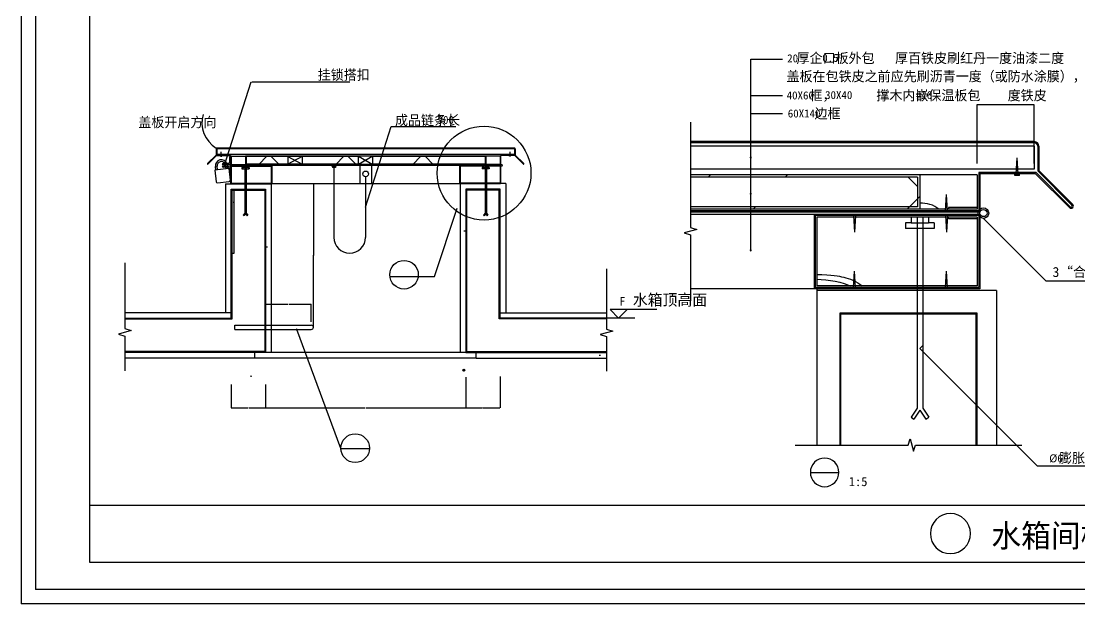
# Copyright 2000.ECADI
# Model space of a CAD drawing. Header units: metres. Extents: x -87750 to -79240, y 23888 to 29928.
# Drawn here: x -87750 to -84048, y 23888 to 25924 of the extents above; entities that cross this region are included whole.
import ezdxf

# ---------------------------------------------------------------- set-up
doc = ezdxf.new("R2010")
doc.units = ezdxf.units.M
for name, color, linetype in [('1', 4, 'Continuous'), ('2', 7, 'Continuous'), ('3', 211, 'Continuous'), ('DASH', 5, 'Continuous'), ('OTHER', 7, 'Continuous'), ('PLASTER', 6, 'Continuous'), ('PROJECTION', 2, 'Continuous'), ('PUB_DIM', 3, 'Continuous'), ('PUB_HATCH', 5, 'Continuous'), ('PUB_TEXT', 2, 'Continuous'), ('SURFACE', 254, 'Continuous'), ('通用-图框C-SHET', 11, 'Continuous')]:
    doc.layers.add(name, color=color, linetype=linetype)
doc.dimstyles.get("Standard").update_dxf_attribs({"dimtxt": 2.5, "dimasz": 2.5, "dimexe": 1.25, "dimexo": 0.625, "dimtad": 1, "dimcen": 2.5, "dimazin": 3, "dimtfac": 1, "dimtmove": 0, "dimatfit": 3})
pattern_1 = [(45, (0, 0), (-785.772, 785.772), [])]

# ---------------------------------------------------------------- blocks, each defined once
blk = doc.blocks.new('ECADIA1')
at = {"layer": '通用-图框C-SHET'}
for p, q in [((5, 609.5), (5, 5.5)), ((10, 604.5), (10, 10.5)), ((851, 10.5), (10, 10.5)), ((856, 5.5), (5, 5.5))]:
    blk.add_line(p, q, dxfattribs=at)
blk.add_lwpolyline([(29, 594.5), (841, 594.5), (841, 20), (29, 20)], close=True, dxfattribs=at)
blk = doc.blocks.new('_INDEX1')
blk.add_lwpolyline([(-0.5, 0, 1), (0.5, 0, 1)], format="xyb", close=True)
blk = doc.blocks.new('_DOT')
blk.add_lwpolyline([(-0.05, 0, 1), (0.05, 0, 1)], format="xyb", close=True)
blk = doc.blocks.new('_CLOSEDFILLED')
at = {"color": 0, "linetype": 'BYBLOCK'}
blk.add_solid([(-1, 0), (0, 0), (-1, 0)], dxfattribs=at)
blk = doc.blocks.new('*D5')
for p, q in [((-86895.53, 24873.34), (-86895.53, 24935.04)), ((-86895.28, 24935.04), (-86817.03, 24935.04)), ((-86814.03, 24935.04), (-86735.78, 24935.04)), ((-86735.53, 24873.34), (-86735.53, 24935.04))]:
    blk.add_line(p, q)
at = {"layer": 'Defpoints'}
for p in [(-86895.53, 24935.04), (-86895.53, 24873.34), (-86735.53, 24873.34)]:
    blk.add_point(p, dxfattribs=at)
at = {"layer": 'PUB_DIM', "xscale": 0.25, "yscale": 0.25, "rotation": 180}
blk.add_blockref('_CLOSEDFILLED', (-86895.53, 24935.04), dxfattribs=at)
at = {"layer": 'PUB_DIM', "xscale": 0.25, "yscale": 0.25}
blk.add_blockref('_CLOSEDFILLED', (-86735.53, 24935.04), dxfattribs=at)
at = {"layer": 'PUB_DIM', "insert": (-86815.53, 24935.04), "char_height": 1, "attachment_point": 5}
blk.add_mtext('160', dxfattribs=at)
blk = doc.blocks.new('*D6')
for p, q in [((-86195.54, 24680.04), (-86195.54, 24573.14)), ((-86895.54, 24653.78), (-86895.54, 24573.14)), ((-86895.29, 24573.14), (-86547.04, 24573.14)), ((-86544.04, 24573.14), (-86195.79, 24573.14))]:
    blk.add_line(p, q)
at = {"layer": 'Defpoints'}
for p in [(-86195.54, 24680.04), (-86895.54, 24653.78), (-86895.54, 24573.14)]:
    blk.add_point(p, dxfattribs=at)
at = {"layer": 'PUB_DIM', "xscale": 0.25, "yscale": 0.25, "rotation": 180}
blk.add_blockref('_CLOSEDFILLED', (-86895.54, 24573.14), dxfattribs=at)
at = {"layer": 'PUB_DIM', "xscale": 0.25, "yscale": 0.25}
blk.add_blockref('_CLOSEDFILLED', (-86195.54, 24573.14), dxfattribs=at)
at = {"layer": 'PUB_DIM', "insert": (-86545.54, 24573.14), "char_height": 1, "attachment_point": 5}
blk.add_mtext('700', dxfattribs=at)
blk = doc.blocks.new('*D7')
for p, q in [((-87006.41, 25337.05), (-87006.41, 25111.81)), ((-87012.47, 25111.81), (-87015.78, 25111.81)), ((-87015.53, 24886.57), (-87015.53, 25111.81)), ((-87006.16, 25111.81), (-87009.47, 25111.81))]:
    blk.add_line(p, q)
at = {"layer": 'Defpoints'}
for p in [(-87006.41, 25337.05), (-87006.41, 25111.81), (-87015.53, 24886.57)]:
    blk.add_point(p, dxfattribs=at)
at = {"layer": 'PUB_DIM', "xscale": 0.25, "yscale": 0.25}
blk.add_blockref('_CLOSEDFILLED', (-87015.53, 25111.81), dxfattribs=at)
at = {"layer": 'PUB_DIM', "xscale": 0.25, "yscale": 0.25, "rotation": 180}
blk.add_blockref('_CLOSEDFILLED', (-87006.41, 25111.81), dxfattribs=at)
at = {"layer": 'PUB_DIM', "insert": (-87010.97, 25111.81), "char_height": 1, "attachment_point": 5}
blk.add_mtext('450', dxfattribs=at)
blk = doc.blocks.new('*D8')
for p, q in [((-87015.51, 24653.78), (-87015.51, 24573.14)), ((-86895.54, 24653.78), (-86895.54, 24573.14)), ((-87015.26, 24573.14), (-86957.025, 24573.14)), ((-86954.025, 24573.14), (-86895.79, 24573.14))]:
    blk.add_line(p, q)
at = {"layer": 'Defpoints'}
for p in [(-87015.51, 24653.78), (-86895.54, 24653.78), (-87015.51, 24573.14)]:
    blk.add_point(p, dxfattribs=at)
at = {"layer": 'PUB_DIM', "xscale": 0.25, "yscale": 0.25, "rotation": 180}
blk.add_blockref('_CLOSEDFILLED', (-87015.51, 24573.14), dxfattribs=at)
at = {"layer": 'PUB_DIM', "xscale": 0.25, "yscale": 0.25}
blk.add_blockref('_CLOSEDFILLED', (-86895.54, 24573.14), dxfattribs=at)
at = {"layer": 'PUB_DIM', "insert": (-86955.525, 24573.14), "char_height": 1, "attachment_point": 5}
blk.add_mtext('120', dxfattribs=at)
blk = doc.blocks.new('*D9')
for p, q in [((-86728.03, 25355.81), (-86728.03, 25104.94)), ((-86728.28, 25104.94), (-86728.53, 25104.94)), ((-86728.03, 24854.07), (-86728.03, 25104.94)), ((-86728.03, 25104.94), (-86728.03, 25104.94)), ((-86727.78, 25104.94), (-86727.53, 25104.94))]:
    blk.add_line(p, q)
at = {"layer": 'Defpoints'}
for p in [(-86728.03, 25355.81), (-86728.03, 25104.94), (-86728.03, 24854.07)]:
    blk.add_point(p, dxfattribs=at)
at = {"layer": 'PUB_DIM', "xscale": 0.25, "yscale": 0.25}
blk.add_blockref('_CLOSEDFILLED', (-86728.03, 25104.94), dxfattribs=at)
at = {"layer": 'PUB_DIM', "xscale": 0.25, "yscale": 0.25, "rotation": 180}
blk.add_blockref('_CLOSEDFILLED', (-86728.03, 25104.94), dxfattribs=at)
at = {"layer": 'PUB_DIM', "insert": (-86728.03, 25106.065), "char_height": 1, "attachment_point": 5}
blk.add_mtext('450~600', dxfattribs=at)
blk = doc.blocks.new('*D10')
for p, q in [((-86195.54, 24680.04), (-86195.54, 24573.14)), ((-86075.54, 24681.84), (-86075.54, 24573.14)), ((-86195.29, 24573.14), (-86137.04, 24573.14)), ((-86134.04, 24573.14), (-86075.79, 24573.14))]:
    blk.add_line(p, q)
at = {"layer": 'Defpoints'}
for p in [(-86195.54, 24680.04), (-86075.54, 24681.84), (-86195.54, 24573.14)]:
    blk.add_point(p, dxfattribs=at)
at = {"layer": 'PUB_DIM', "xscale": 0.25, "yscale": 0.25, "rotation": 180}
blk.add_blockref('_CLOSEDFILLED', (-86195.54, 24573.14), dxfattribs=at)
at = {"layer": 'PUB_DIM', "xscale": 0.25, "yscale": 0.25}
blk.add_blockref('_CLOSEDFILLED', (-86075.54, 24573.14), dxfattribs=at)
at = {"layer": 'PUB_DIM', "insert": (-86135.54, 24573.14), "char_height": 1, "attachment_point": 5}
blk.add_mtext('120', dxfattribs=at)
blk = doc.blocks.new('*D38')
for p, q in [((-84308.41, 25631.36), (-84407.66, 25631.36)), ((-84407.41, 25426.49), (-84407.41, 25631.36)), ((-84207.16, 25631.36), (-84306.41, 25631.36)), ((-84207.41, 25426.49), (-84207.41, 25631.36))]:
    blk.add_line(p, q)
at = {"layer": 'Defpoints'}
for p in [(-84207.41, 25631.36), (-84407.41, 25426.49), (-84207.41, 25426.49)]:
    blk.add_point(p, dxfattribs=at)
at = {"layer": 'PUB_DIM', "xscale": 0.25, "yscale": 0.25}
blk.add_blockref('_CLOSEDFILLED', (-84407.41, 25631.36), dxfattribs=at)
at = {"layer": 'PUB_DIM', "xscale": 0.25, "yscale": 0.25, "rotation": 180}
blk.add_blockref('_CLOSEDFILLED', (-84207.41, 25631.36), dxfattribs=at)
at = {"layer": 'PUB_DIM', "insert": (-84307.41, 25631.36), "char_height": 1, "attachment_point": 5}
blk.add_mtext('50', dxfattribs=at)

msp = doc.modelspace()

# ---------------------------------------------------------------- hatches: boundary and pattern name
at = {"layer": '1'}
h = msp.add_hatch(dxfattribs=at)
h.set_pattern_fill('ANSI32', scale=60)
h.paths.add_polyline_path([(-85409.1, 25387.12), (-85409.1, 25379.12), (-84615.4, 25379.12), (-84615.4, 25275.12), (-85409.1, 25275.12), (-85409.1, 25267.12), (-84607.4, 25267.12), (-84607.4, 25387.12)])
at = {"layer": 'OTHER'}
h = msp.add_hatch(dxfattribs=at)
h.set_pattern_fill('ANSI37', scale=60)
h.paths.add_polyline_path([(-86963.53, 25450.81), (-86963.53, 25424.81), (-86817.03, 25424.81), (-86817.03, 25450.81)])
h = msp.add_hatch(dxfattribs=at)
h.set_pattern_fill('ANSI37', scale=60)
h.paths.add_polyline_path([(-86767.03, 25450.81), (-86767.03, 25424.81), (-86570.53, 25424.81), (-86570.53, 25450.81)])
h = msp.add_hatch(dxfattribs=at)
h.set_pattern_fill('ANSI37', scale=60)
h.paths.add_polyline_path([(-86520.53, 25450.81), (-86520.53, 25424.81), (-86127.53, 25424.81), (-86127.53, 25450.81)])
h = msp.add_hatch(dxfattribs=at)
h.set_pattern_fill('ANSI37', scale=240)
h.paths.add_polyline_path([(-84615.4, 25275.12), (-84615.4, 25379.12), (-85409.1, 25379.12), (-85409.1, 25275.12)])
at = {"layer": 'PUB_HATCH'}
h = msp.add_hatch(dxfattribs=at)
h.set_pattern_fill('AN31C', scale=350)
h.set_pattern_definition(pattern_1)
h.paths.add_polyline_path([(-87015.53, 24886.57), (-87387.85, 24886.57), (-87387.85, 24854.93), (-87374.6, 24854.93), (-87401.11, 24841.68), (-87387.85, 24841.68), (-87387.85, 24766.57), (-86895.53, 24766.57), (-86895.53, 25336.57), (-86963.03, 25336.57), (-86963.03, 25253.62), (-86957.82, 25245.66), (-86960.33, 25244.01), (-86965.53, 25251.96), (-86970.73, 25244.01), (-86973.24, 25245.66), (-86968.03, 25253.62), (-86968.03, 25305.85), (-87015.53, 25304.86)])
h = msp.add_hatch(dxfattribs=at)
h.set_pattern_fill('AR-SAND', scale=10)
h.paths.add_polyline_path([(-86895.53, 25336.57), (-86895.53, 25293.6), (-86875.53, 25293.6), (-86875.53, 25356.57), (-86963.03, 25356.57), (-86963.03, 25336.57)])
h.paths.add_polyline_path([(-86875.53, 25290.6), (-86895.53, 25290.6), (-86895.53, 24861.57), (-86875.53, 24861.57)])
h.paths.add_polyline_path([(-86875.53, 24846.57), (-86895.53, 24846.57), (-86895.53, 24814.24, -0.07), (-86875.53, 24807.42)])
h.paths.add_polyline_path([(-86875.53, 24846.57), (-86875.53, 24861.57), (-86895.53, 24861.57), (-86895.53, 24846.57)])
h.paths.add_polyline_path([(-86875.53, 24807.42, 0.07), (-86895.53, 24814.24), (-86895.53, 24766.57), (-86875.53, 24766.57)])
h.paths.add_polyline_path([(-87387.85, 24766.57), (-87387.85, 24746.57), (-86991.91, 24746.57, -0.06), (-86986.24, 24766.57)])
h.paths.add_polyline_path([(-86932.56, 24746.57), (-86932.56, 24766.57), (-86986.24, 24766.57, 0.06), (-86991.91, 24746.57)])
h = msp.add_hatch(dxfattribs=at)
h.set_pattern_fill('AR-SAND', scale=10)
h.paths.add_polyline_path([(-87015.53, 25336.57), (-86968.03, 25336.57), (-86968.03, 25355.81), (-87035.53, 25355.81), (-87035.53, 24904.17), (-87015.53, 24904.17)])
h = msp.add_hatch(dxfattribs=at)
h.set_pattern_fill('AN31C', scale=350)
h.set_pattern_definition(pattern_1)
h.paths.add_polyline_path([(-87015.53, 25336.57), (-87015.53, 25306.94), (-86968.03, 25305.95), (-86968.03, 25336.57)])
h = msp.add_hatch(dxfattribs=at)
h.set_pattern_fill('AR-SAND', scale=10)
h.paths.add_polyline_path([(-86195.53, 25336.57), (-86128.03, 25336.57), (-86128.03, 25356.57), (-86215.53, 25356.57), (-86215.53, 25264.03, 0.03), (-86195.53, 25253.89)])
h.paths.add_polyline_path([(-86195.53, 25253.89, -0.03), (-86215.53, 25264.03), (-86215.53, 24813.52, -0.06), (-86195.53, 24815.84)])
h.paths.add_polyline_path([(-86215.53, 24766.57), (-86195.53, 24766.57), (-86195.53, 24815.84, 0.06), (-86215.53, 24813.52)])
h.paths.add_polyline_path([(-85823.25, 24746.57), (-85823.25, 24766.57), (-86121.55, 24766.57, -0.06), (-86115.88, 24746.57)])
h.paths.add_polyline_path([(-85703.21, 24746.57), (-85703.21, 24766.57), (-85823.25, 24766.57), (-85823.25, 24746.57)])
h.paths.add_polyline_path([(-86158.5, 24766.57), (-86158.5, 24746.57), (-86115.88, 24746.57, 0.06), (-86121.55, 24766.57)])
h = msp.add_hatch(dxfattribs=at)
h.set_pattern_fill('AN31C', scale=350)
h.set_pattern_definition(pattern_1)
h.paths.add_polyline_path([(-86195.53, 24766.57), (-85703.21, 24766.57), (-85703.21, 24841.68), (-85689.95, 24841.68), (-85716.47, 24854.93), (-85703.21, 24854.93), (-85703.21, 24886.57), (-86075.53, 24886.57), (-86075.53, 25303.4), (-86123.03, 25303.4), (-86123.03, 25253.62), (-86117.82, 25245.66), (-86120.33, 25244.01), (-86125.53, 25251.96), (-86130.73, 25244.01), (-86133.24, 25245.66), (-86128.03, 25253.62), (-86128.03, 25336.57), (-86195.53, 25336.57)])
h.paths.add_polyline_path([(-86075.53, 25308.4), (-86075.53, 25336.57), (-86123.03, 25336.57), (-86123.03, 25308.4)])
h = msp.add_hatch(dxfattribs=at)
h.set_pattern_fill('AR-SAND', scale=10)
h.paths.add_polyline_path([(-86075.53, 24904.17), (-86055.53, 24904.17), (-86055.53, 25247.75, -0.03), (-86075.53, 25238.95)])
h.paths.add_polyline_path([(-86055.53, 25356.57), (-86123.03, 25356.57), (-86123.03, 25336.57), (-86075.53, 25336.57), (-86075.53, 25238.95, 0.03), (-86055.53, 25247.75)])
h = msp.add_hatch(dxfattribs=at)
h.set_pattern_fill('AR-SAND', scale=10)
h.paths.add_polyline_path([(-87387.85, 24904.17), (-87387.85, 24886.57), (-87015.53, 24886.57), (-87015.53, 24904.17)])
h = msp.add_hatch(dxfattribs=at)
h.set_pattern_fill('AR-SAND', scale=10)
h.paths.add_polyline_path([(-86075.53, 24904.17), (-86075.53, 24886.57), (-85823.25, 24886.57), (-85823.25, 24904.17)])
h = msp.add_hatch(dxfattribs=at)
h.set_pattern_fill('AR-SAND', scale=10)
h.paths.add_polyline_path([(-85703.21, 24886.57), (-85703.21, 24904.17), (-85823.25, 24904.17), (-85823.25, 24886.57)])
h = msp.add_hatch(dxfattribs=at)
h.set_pattern_fill('AN31C', scale=350)
h.set_pattern_definition(pattern_1)
h.paths.add_polyline_path([(-84887.4, 24442.63), (-84407.4, 24442.63), (-84407.4, 24770.59), (-84597.4, 24770.59), (-84597.4, 24571.47), (-84576.55, 24539.62), (-84586.59, 24533.05), (-84607.4, 24564.84), (-84628.21, 24533.05), (-84638.25, 24539.62), (-84617.4, 24571.47), (-84617.4, 24903.28), (-84887.4, 24903.28)])
h.paths.add_polyline_path([(-84407.4, 24790.59), (-84407.4, 24903.28), (-84597.4, 24903.28), (-84597.4, 24790.59)])

# ---------------------------------------------------------------- linework, layer by layer
msp.add_line((-86099.89, 24766.57), (-86195.53, 24766.57))
at = {"layer": '1'}
for p, q in [((-87068.53, 25477.81), (-87068.53, 25456.23)), ((-86025.53, 25480.81), (-87065.53, 25480.81)), ((-87065.53, 25477.81), (-87065.53, 25457.81)), ((-86025.53, 25477.81), (-87065.53, 25477.81)), ((-86025.53, 25477.81), (-86025.53, 25457.81)), ((-86022.53, 25477.81), (-86022.53, 25456.23)), ((-84207.4, 25503.12), (-85409.1, 25503.12)), ((-84207.4, 25499.12), (-85409.1, 25499.12)), ((-84195.4, 25487.12), (-84195.4, 25400.78)), ((-84191.4, 25487.12), (-84191.4, 25402.44)), ((-87068.53, 25456.23), (-87098.49, 25426.27)), ((-87067.12, 25454.81), (-87097.08, 25424.85)), ((-87067.12, 25454.81), (-87017.53, 25454.81)), ((-86025.53, 25457.81), (-87065.53, 25457.81)), ((-87052.55, 25453.31), (-87048.55, 25453.31)), ((-87052.55, 25452.31), (-87052.55, 25453.31)), ((-87052.55, 25452.31), (-87048.55, 25452.31)), ((-87051.41, 25453.31), (-87050.55, 25467.75)), ((-87049.68, 25453.31), (-87050.55, 25467.75)), ((-87048.55, 25452.31), (-87048.55, 25453.31)), ((-87021.53, 25448.81), (-87021.53, 25430.81)), ((-87017.53, 25454.81), (-87017.53, 25420.81)), ((-87015.53, 25452.81), (-86965.53, 25452.81)), ((-87015.53, 25452.81), (-87015.53, 25422.81)), ((-86125.53, 25452.81), (-86965.53, 25452.81)), ((-86965.53, 25452.81), (-86965.53, 25422.81)), ((-86570.53, 25450.81), (-86963.53, 25450.81)), ((-86963.53, 25450.81), (-86963.53, 25424.81)), ((-86817.03, 25450.81), (-86767.03, 25424.81)), ((-86767.03, 25450.81), (-86817.03, 25424.81)), ((-86817.03, 25450.81), (-86817.03, 25424.81)), ((-86767.03, 25450.81), (-86767.03, 25424.81)), ((-86570.53, 25452.81), (-86520.53, 25422.81)), ((-86520.53, 25452.81), (-86570.53, 25422.81)), ((-86570.53, 25422.81), (-86570.53, 25452.81)), ((-86520.53, 25422.81), (-86520.53, 25452.81)), ((-86127.53, 25450.81), (-86520.53, 25450.81)), ((-86127.53, 25450.81), (-86127.53, 25424.81)), ((-86075.53, 25452.81), (-86125.53, 25452.81)), ((-86125.53, 25452.81), (-86125.53, 25422.81)), ((-86075.53, 25452.81), (-86075.53, 25422.81)), ((-86023.95, 25454.81), (-86073.53, 25454.81)), ((-86073.53, 25454.81), (-86073.53, 25420.81)), ((-86042.52, 25452.31), (-86042.52, 25453.31)), ((-86038.52, 25453.31), (-86042.52, 25453.31)), ((-86038.52, 25452.31), (-86042.52, 25452.31)), ((-86041.38, 25453.31), (-86040.52, 25467.75)), ((-86039.66, 25453.31), (-86040.52, 25467.75)), ((-86038.52, 25452.31), (-86038.52, 25453.31)), ((-86023.95, 25454.81), (-85993.99, 25424.85)), ((-86022.53, 25456.23), (-85992.58, 25426.27)), ((-87023.56, 25408.93), (-87073.23, 25403.23)), ((-87069.14, 25403.7), (-87070.6, 25416.46)), ((-87063.18, 25404.38), (-87064.64, 25417.14)), ((-87017.53, 25422.81), (-87047.53, 25422.81)), ((-87047.53, 25422.81), (-87047.53, 25422.81)), ((-87047.53, 25417.81), (-87047.53, 25417.81)), ((-87017.53, 25417.81), (-87047.53, 25417.81)), ((-87025.53, 25426.81), (-87043.53, 25426.81)), ((-87025.53, 25413.81), (-87043.53, 25413.81)), ((-87034.76, 25417.81), (-87035.07, 25420.53)), ((-87033.61, 25407.77), (-87034.3, 25413.81)), ((-87028.72, 25417.81), (-87029.11, 25421.22)), ((-87027.65, 25408.46), (-87028.26, 25413.81)), ((-87023.56, 25408.93), (-87018.89, 25368.19)), ((-87021.53, 25409.81), (-87021.53, 25391.81)), ((-87017.53, 25420.81), (-86073.53, 25420.81)), ((-87017.53, 25419.81), (-86873.53, 25419.81)), ((-87017.53, 25419.81), (-87017.53, 25355.81)), ((-87015.53, 25422.81), (-86965.53, 25422.81)), ((-87015.53, 25417.81), (-86875.53, 25417.81)), ((-87015.53, 25417.81), (-87015.53, 25357.81)), ((-86125.53, 25422.81), (-86965.53, 25422.81)), ((-86570.53, 25424.81), (-86963.53, 25424.81)), ((-86875.53, 25417.81), (-86875.53, 25357.81)), ((-86873.53, 25419.81), (-86873.53, 25355.81)), ((-86663.93, 25417.81), (-86663.93, 25422.81)), ((-86648.93, 25417.81), (-86663.93, 25417.81)), ((-86661.43, 25417.81), (-86661.43, 25412.81)), ((-86651.43, 25412.81), (-86661.43, 25412.81)), ((-86656.43, 25412.81), (-86656.43, 25168.53)), ((-86651.43, 25417.81), (-86651.43, 25412.81)), ((-86648.93, 25417.81), (-86648.93, 25422.81)), ((-86565.53, 25422.81), (-86565.53, 25355.81)), ((-86525.53, 25422.81), (-86525.53, 25355.81)), ((-86127.53, 25424.81), (-86520.53, 25424.81)), ((-86073.53, 25419.81), (-86217.53, 25419.81)), ((-86217.53, 25419.81), (-86217.53, 25355.81)), ((-86215.53, 25417.81), (-86215.53, 25357.81)), ((-86075.53, 25417.81), (-86215.53, 25417.81)), ((-86075.53, 25422.81), (-86125.53, 25422.81)), ((-86075.53, 25417.81), (-86075.53, 25357.81)), ((-86073.53, 25419.81), (-86073.53, 25355.81)), ((-84195.4, 25400.78), (-84075.57, 25280.95)), ((-84191.4, 25402.44), (-84072.74, 25283.78)), ((-86545.53, 25380.31), (-86545.53, 25168.53)), ((-84607.4, 25387.12), (-85409.1, 25387.12)), ((-84615.4, 25379.12), (-85409.1, 25379.12)), ((-84615.4, 25379.12), (-84615.4, 25275.12)), ((-84201.06, 25395.12), (-84401.4, 25395.12)), ((-84401.4, 25395.12), (-84401.4, 25261.12)), ((-84202.71, 25391.12), (-84397.4, 25391.12)), ((-84397.4, 25391.12), (-84397.4, 25257.12)), ((-84202.71, 25391.12), (-84084.06, 25272.46)), ((-84201.06, 25395.12), (-84081.23, 25275.29)), ((-87017.53, 25355.81), (-86873.53, 25355.81)), ((-87015.53, 25357.81), (-86875.53, 25357.81)), ((-86073.53, 25355.81), (-86217.53, 25355.81)), ((-86075.53, 25357.81), (-86215.53, 25357.81)), ((-86055.53, 25356.57), (-86215.53, 25356.57)), ((-87008.14, 25290.6), (-87008.35, 25290.6)), ((-84615.4, 25275.12), (-85409.1, 25275.12)), ((-84607.4, 25267.12), (-85409.1, 25267.12)), ((-84401.4, 25261.12), (-85409.1, 25261.12)), ((-84397.4, 25257.12), (-85409.1, 25257.12)), ((-84977.4, 25249.01), (-85409.1, 25249.01)), ((-84397.4, 25249.01), (-84977.4, 25249.01)), ((-84977.4, 25249.01), (-84977.4, 24989.01)), ((-84407.4, 25272.73), (-84506.74, 25272.73)), ((-84506.74, 25272.73), (-84506.74, 25267.12)), ((-84397.4, 25249.01), (-84397.4, 24989.01)), ((-84401.4, 25245.01), (-84973.4, 25245.01)), ((-84973.4, 25245.01), (-84973.4, 24993.01)), ((-84506.74, 25233.4), (-84506.74, 25239.01)), ((-84407.4, 25233.4), (-84506.74, 25233.4)), ((-84401.4, 25245.01), (-84401.4, 24993.01)), ((-84401.4, 24993.01), (-84973.4, 24993.01)), ((-84977.4, 24989.01), (-85409.1, 24989.01)), ((-84397.4, 24989.01), (-84977.4, 24989.01)), ((-84967.4, 24989.01), (-84967.4, 24442.63)), ((-84339.4, 24983.28), (-84967.4, 24983.28)), ((-84339.4, 24983.28), (-84339.4, 24442.63))]:
    msp.add_line(p, q, dxfattribs=at)
msp.add_lwpolyline([(-87073.23, 25403.23), (-87068.56, 25362.5, 0.41), (-87064.13, 25358.98), (-87022.4, 25363.76)], format="xyb", dxfattribs=at)
for centre, radius in [((-86545.53, 25390.31), 10), ((-86072.41, 25420.31), 4), ((-84384.98, 25253.41), 18.4), ((-84384.98, 25253.41), 12.4), ((-86201.71, 24704.59), 3.35), ((-86201.71, 24704.59), 2.45)]:
    msp.add_circle(centre, radius, dxfattribs=at)
for centre, radius, start, end in [((-87065.53, 25477.81), 3, 90, 180), ((-86025.53, 25477.81), 3, 0, 90), ((-84207.4, 25487.12), 16, 0, 90), ((-84207.4, 25487.12), 12, 0, 90), ((-87049.86, 25418.84), 20.88, 22.45, 186.54), ((-87049.86, 25418.84), 14.88, 32.41, 186.54), ((-87017.53, 25448.81), 4, 90, 180), ((-87097.78, 25425.56), 1, 135, 315), ((-87043.53, 25422.81), 4, 90, 180), ((-87043.53, 25417.81), 4, 180, 270), ((-87049.86, 25418.84), 14.88, 6.54, 15.6), ((-87049.86, 25418.84), 20.88, 6.54, 10.98), ((-87025.53, 25430.81), 4, 270, 0), ((-87025.53, 25409.81), 4, 0, 90), ((-85993.28, 25425.56), 1, 225, 45), ((-87022.86, 25367.74), 4, 276.54, 6.54), ((-87017.53, 25391.81), 4, 180, 270), ((-84078.4, 25278.12), 8, 225, 45), ((-84078.4, 25278.12), 4, 225, 45), ((-86600.98, 25168.53), 55.45, 180, 0), ((-86946.17, 24684.91), 1.81, 174.36, 5.64)]:
    msp.add_arc(centre, radius, start, end, dxfattribs=at)
at = {"layer": '2'}
for p, q in [((-84207.4, 25487.12), (-85409.1, 25487.12)), ((-84207.4, 25487.12), (-84207.4, 25407.12)), ((-84207.4, 25407.12), (-85409.1, 25407.12)), ((-84607.4, 25387.12), (-84607.4, 25267.12)), ((-84407.4, 25387.12), (-84607.4, 25387.12)), ((-84407.4, 25387.12), (-84407.4, 25267.12)), ((-84407.4, 25267.12), (-84607.4, 25267.12)), ((-84407.4, 25239.01), (-84967.4, 25239.01)), ((-84967.4, 25239.01), (-84967.4, 24999.01)), ((-84407.4, 25239.01), (-84407.4, 24999.01)), ((-84407.4, 24999.01), (-84967.4, 24999.01))]:
    msp.add_line(p, q, dxfattribs=at)
at = {"layer": 'DASH'}
for p, q in [((-84270.81, 25389.12), (-84267.35, 25446.86)), ((-84263.89, 25389.12), (-84267.35, 25446.86)), ((-86978.03, 25412.81), (-86973.03, 25412.81)), ((-86978.03, 25412.81), (-86978.03, 25407.81)), ((-86978.03, 25407.81), (-86953.03, 25407.81)), ((-86973.03, 25417.81), (-86973.03, 25412.81)), ((-86958.03, 25412.81), (-86973.03, 25412.81)), ((-86968.03, 25417.81), (-86968.03, 25253.62)), ((-86963.03, 25417.81), (-86963.03, 25253.62)), ((-86958.03, 25417.81), (-86958.03, 25412.81)), ((-86958.03, 25412.81), (-86953.03, 25412.81)), ((-86953.03, 25412.81), (-86953.03, 25407.81)), ((-86133.03, 25412.81), (-86138.03, 25412.81)), ((-86138.03, 25412.81), (-86138.03, 25407.81)), ((-86113.03, 25407.81), (-86138.03, 25407.81)), ((-86133.03, 25417.81), (-86133.03, 25412.81)), ((-86133.03, 25412.81), (-86118.03, 25412.81)), ((-86128.03, 25417.81), (-86128.03, 25253.62)), ((-86123.03, 25417.81), (-86123.03, 25253.62)), ((-86118.03, 25417.81), (-86118.03, 25412.81)), ((-86113.03, 25412.81), (-86118.03, 25412.81)), ((-86113.03, 25412.81), (-86113.03, 25407.81)), ((-84259.35, 25389.12), (-84275.35, 25389.12)), ((-84275.35, 25385.12), (-84275.35, 25389.12)), ((-84259.35, 25385.12), (-84275.35, 25385.12)), ((-84259.35, 25385.12), (-84259.35, 25389.12)), ((-84518, 25261.12), (-84514.54, 25318.86)), ((-84511.08, 25261.12), (-84514.54, 25318.86)), ((-86968.03, 25253.62), (-86973.24, 25245.66)), ((-86965.53, 25251.96), (-86970.73, 25244.01)), ((-86965.53, 25251.96), (-86960.33, 25244.01)), ((-86963.03, 25253.62), (-86957.82, 25245.66)), ((-86128.03, 25253.62), (-86133.24, 25245.66)), ((-86125.53, 25251.96), (-86130.73, 25244.01)), ((-86125.53, 25251.96), (-86120.33, 25244.01)), ((-86123.03, 25253.62), (-86117.82, 25245.66)), ((-84843.53, 25249.01), (-84843.53, 25245.01)), ((-84827.53, 25249.01), (-84843.53, 25249.01)), ((-84827.53, 25249.01), (-84827.53, 25245.01)), ((-84506.54, 25261.12), (-84522.54, 25261.12)), ((-84522.54, 25257.12), (-84522.54, 25261.12)), ((-84506.54, 25257.12), (-84522.54, 25257.12)), ((-84522.54, 25249.01), (-84522.54, 25245.01)), ((-84506.54, 25249.01), (-84522.54, 25249.01)), ((-84506.54, 25257.12), (-84506.54, 25261.12)), ((-84506.54, 25249.01), (-84506.54, 25245.01)), ((-86970.73, 25244.01), (-86973.24, 25245.66)), ((-86957.82, 25245.66), (-86960.33, 25244.01)), ((-86133.24, 25245.66), (-86130.73, 25244.01)), ((-86120.33, 25244.01), (-86117.82, 25245.66)), ((-84827.53, 25245.01), (-84843.53, 25245.01)), ((-84838.99, 25245.01), (-84835.53, 25187.27)), ((-84832.07, 25245.01), (-84835.53, 25187.27)), ((-84657.4, 25219.01), (-84657.4, 25199.01)), ((-84637.4, 25219.01), (-84657.4, 25219.01)), ((-84637.4, 25239.01), (-84637.4, 25219.01)), ((-84637.4, 25219.01), (-84577.4, 25219.01)), ((-84617.4, 25239.01), (-84617.4, 24571.47)), ((-84597.4, 25239.01), (-84597.4, 24571.47)), ((-84577.4, 25239.01), (-84577.4, 25219.01)), ((-84557.4, 25219.01), (-84577.4, 25219.01)), ((-84557.4, 25219.01), (-84557.4, 25199.01)), ((-84506.54, 25245.01), (-84522.54, 25245.01)), ((-84518, 25245.01), (-84514.54, 25187.27)), ((-84511.08, 25245.01), (-84514.54, 25187.27)), ((-84557.4, 25199.01), (-84657.4, 25199.01)), ((-84838.99, 24993.01), (-84835.53, 25050.75)), ((-84832.07, 24993.01), (-84835.53, 25050.75)), ((-84518, 24993.01), (-84514.54, 25050.75)), ((-84511.08, 24993.01), (-84514.54, 25050.75)), ((-84843.53, 24989.01), (-84843.53, 24993.01)), ((-84827.53, 24993.01), (-84843.53, 24993.01)), ((-84827.53, 24989.01), (-84827.53, 24993.01)), ((-84506.54, 24993.01), (-84522.54, 24993.01)), ((-84522.54, 24989.01), (-84522.54, 24993.01)), ((-84506.54, 24989.01), (-84506.54, 24993.01)), ((-84827.53, 24989.01), (-84843.53, 24989.01)), ((-84506.54, 24989.01), (-84522.54, 24989.01)), ((-87003.46, 24861.57), (-86875.53, 24861.57)), ((-87003.46, 24846.57), (-87003.46, 24861.57)), ((-87003.46, 24846.57), (-86875.53, 24846.57)), ((-86875.53, 24861.57), (-86735.53, 24861.57)), ((-86875.53, 24846.57), (-86735.53, 24846.57)), ((-84597.4, 24770.59), (-84607.39, 24780.23)), ((-84597.4, 24790.59), (-84607.05, 24780.59)), ((-84617.4, 24571.47), (-84638.25, 24539.62)), ((-84607.4, 24564.84), (-84628.21, 24533.05)), ((-84607.4, 24564.84), (-84586.59, 24533.05)), ((-84597.4, 24571.47), (-84576.55, 24539.62)), ((-84638.25, 24539.62), (-84628.21, 24533.05)), ((-84586.59, 24533.05), (-84576.55, 24539.62))]:
    msp.add_line(p, q, dxfattribs=at)
msp.add_arc((-86735.53, 24854.07), 7.5, 270, 90, dxfattribs=at)
at = {"layer": 'OTHER'}
for p, q in [((-87015.53, 24904.17), (-87387.85, 24904.17)), ((-86075.53, 24904.17), (-85703.21, 24904.17))]:
    msp.add_line(p, q, dxfattribs=at)
at = {"layer": 'PLASTER'}
for p, q in [((-87035.53, 25355.81), (-87035.53, 24904.17)), ((-86875.53, 25355.81), (-86875.53, 24766.57))]:
    msp.add_line(p, q, dxfattribs=at)
at = {"layer": 'PROJECTION'}
for p, q in [((-87035.53, 25355.81), (-86875.53, 25355.81)), ((-86215.53, 25355.81), (-86875.53, 25355.81)), ((-86158.5, 24746.57), (-86932.56, 24746.57)), ((-86157.71, 24766.57), (-86895.53, 24766.57))]:
    msp.add_line(p, q, dxfattribs=at)
at = {"layer": 'PUB_DIM'}
for p, q in [((-86304.93, 25032.08), (-86225.33, 25270.36)), ((-86461.26, 25032.08), (-86304.93, 25032.08)), ((-85690.94, 24916.57), (-85660.94, 24886.57)), ((-85630.94, 24916.57), (-85690.94, 24916.57)), ((-85660.94, 24886.57), (-85630.94, 24916.57)), ((-85526.94, 24916.57), (-85630.94, 24916.57)), ((-85604.41, 24886.57), (-85717.46, 24886.57)), ((-86632.08, 24430.74), (-86786.67, 24846.57)), ((-86632.08, 24430.74), (-86532.01, 24430.74)), ((-84990.35, 24346.97), (-84890.35, 24346.97))]:
    msp.add_line(p, q, dxfattribs=at)
for points in [[(-85409.1, 25571.5), (-85409.1, 25203.23), (-85387.1, 25196.23), (-85431.1, 25184.23), (-85409.1, 25177.23), (-85409.1, 24946.53)], [(-87387.85, 25079.73), (-87387.85, 24849.74), (-87365.85, 24842.74), (-87409.85, 24830.74), (-87387.85, 24823.74), (-87387.85, 24702.28)], [(-85703.21, 25058.36), (-85703.21, 24848.09), (-85681.21, 24841.09), (-85725.21, 24829.09), (-85703.21, 24822.09), (-85703.21, 24700.63)], [(-85043.98, 24442.63), (-84648.5, 24442.63), (-84641.5, 24464.63), (-84629.5, 24420.63), (-84622.5, 24442.63), (-84250.69, 24442.63)]]:
    msp.add_lwpolyline(points, dxfattribs=at)
msp.add_lwpolyline([(-84990.35, 24346.97, 1), (-84890.35, 24346.97, 1)], format="xyb", close=True, dxfattribs=at)
for centre, radius in [((-86131.48, 25393.21), 164.1), ((-86411.27, 25038.05), 50), ((-86582.09, 24431.7), 50)]:
    msp.add_circle(centre, radius, dxfattribs=at)
at = {"layer": 'PUB_HATCH'}
for p, q in [((-86215.53, 25355.81), (-86215.53, 24766.57)), ((-86055.53, 25356.57), (-86055.53, 24904.17)), ((-86932.56, 24746.57), (-87387.85, 24746.57)), ((-86932.56, 24746.57), (-86932.56, 24766.57)), ((-86158.5, 24746.57), (-86158.5, 24766.57)), ((-86158.5, 24746.57), (-85703.21, 24746.57))]:
    msp.add_line(p, q, dxfattribs=at)
for points in [[(-84967.4, 25038.85), (-84950.57, 25038.46), (-84933.09, 25037.74), (-84918.7, 25036.78), (-84906.85, 25035.61), (-84896.96, 25034.25), (-84888.49, 25032.7), (-84880.87, 25030.99), (-84873.54, 25029.13), (-84866.05, 25027.11), (-84858.27, 25024.79), (-84850.18, 25022), (-84841.76, 25018.57), (-84832.99, 25014.32), (-84823.86, 25009.1), (-84814.32, 25002.73), (-84809.51, 24999.01)], [(-84967.4, 25022.06), (-84953.01, 25021.69), (-84936.28, 25020.4), (-84919.69, 25018.28), (-84903.34, 25015.35), (-84887.29, 25011.64), (-84871.63, 25007.15), (-84856.43, 25001.92), (-84849.25, 24999.01)]]:
    msp.add_lwpolyline(points, dxfattribs=at)
msp.add_arc((-84601.14, 25190.15), 97.94, 51.8, 93.66, dxfattribs=at)
at = {"layer": 'PUB_TEXT'}
for p, q in [((-85199.03, 25123.54), (-85199.03, 25790.95)), ((-85199.03, 25790.95), (-85087.41, 25790.95)), ((-87040.69, 25417.81), (-86946.03, 25712.53)), ((-86944.03, 25712.53), (-86600.22, 25712.54)), ((-85199.03, 25664.95), (-85087.41, 25664.95)), ((-85199.03, 25601.95), (-85087.41, 25601.95)), ((-86545.53, 25273.59), (-86456.74, 25556.47)), ((-86456.74, 25556.47), (-86230.08, 25556.47)), ((-84384.98, 25235.01), (-84166.35, 25016.38)), ((-84166.35, 25016.38), (-83920.11, 25016.38)), ((-84607.39, 24780.23), (-84196.95, 24369.79)), ((-84196.95, 24369.79), (-83917.54, 24369.79))]:
    msp.add_line(p, q, dxfattribs=at)
msp.add_arc((-87012.98, 25569.76), 104.93, 164.13, 238.14, dxfattribs=at)
at = {"layer": 'SURFACE'}
for points in [[(-87387.85, 24886.57), (-87015.53, 24886.57), (-87015.53, 25336.57), (-86895.53, 25336.57), (-86895.53, 24766.57), (-87387.85, 24766.57)], [(-87387.85, 24883.57), (-87012.53, 24883.57), (-87012.53, 25333.57), (-86898.53, 25333.57), (-86898.53, 24769.57), (-87387.85, 24769.57)], [(-85703.21, 24886.57), (-86075.53, 24886.57), (-86075.53, 25336.57), (-86195.53, 25336.57), (-86195.53, 24766.57), (-85703.21, 24766.57)], [(-85703.21, 24883.57), (-86078.53, 24883.57), (-86078.53, 25333.57), (-86192.53, 25333.57), (-86192.53, 24769.57), (-85703.21, 24769.57)], [(-84407.4, 24442.63), (-84407.4, 24903.28), (-84887.4, 24903.28), (-84887.4, 24442.63)], [(-84410.4, 24442.63), (-84410.4, 24900.28), (-84884.4, 24900.28), (-84884.4, 24442.63)]]:
    msp.add_lwpolyline(points, dxfattribs=at)
at = {"layer": '通用-图框C-SHET'}
msp.add_line((-87510.12, 24232.58), (-80290.12, 24232.58), dxfattribs=at)

# ---------------------------------------------------------------- block references
at = {"layer": '3', "xscale": 22.5, "yscale": 22.5, "zscale": 22.5}
msp.add_blockref('_DOT', (-86786.67, 24846.57), dxfattribs=at)
at = {"layer": 'PUB_TEXT', "xscale": 40, "yscale": 40, "zscale": 40, "rotation": 0.95}
for p in [(-85199.03, 25447.82), (-85199.03, 25321.04), (-85199.03, 25123.54)]:
    msp.add_blockref('_DOT', p, dxfattribs=at)
at = {"layer": 'PUB_TEXT'}
for name, p, xscale, yscale, zscale in [('_DOT', (-87040.69, 25417.81), 22.5, 22.5, 22.5), ('_DOT', (-86545.39, 25274.21), 22.5, 22.5, 22.5), ('_DOT', (-86201.71, 24701.64), -10, 10, 10), ('_INDEX1', (-84500.57, 24133.02), 140, 140, 140)]:
    msp.add_blockref(name, p, dxfattribs=dict(at, xscale=xscale, yscale=yscale, zscale=zscale))
at = {"layer": '通用-图框C-SHET', "xscale": 10, "yscale": 10, "zscale": 10}
msp.add_blockref('ECADIA1', (-87800.12, 23832.58), dxfattribs=at)

# ---------------------------------------------------------------- texts
at = {"layer": 'PUB_DIM'}
msp.add_text('F', height=30, dxfattribs=at).set_placement((-85657.74, 24930.16))
at = {"layer": 'PUB_TEXT'}
for s, height, p in [('20', 28, (-85071.21, 25780.41)), ('厚企口板外包   厚百铁皮刷红丹一度油漆二度', 35, (-85038.67, 25777.81)), ('0.5', 28, (-84948.65, 25782.01)), ('挂锁搭扣', 35, (-86713.15, 25719.4)), ('盖板在包铁皮之前应先刷沥青一度（或防水涂膜），铁皮用铁钉钉牢', 35, (-85073.55, 25714.04)), ('40X60', 28, (-85073.21, 25650.8)), ('框，      撑木内嵌保温板包    度铁皮', 35, (-84993.41, 25647.47)), ('30X40', 28, (-84938.78, 25652.03)), ('#26', 28, (-84621.62, 25652.03)), ('边框', 35, (-84975.75, 25584.08)), ('盖板开启方向', 35, (-87340.46, 25553.53)), ('成品链条长', 35, (-86442.8, 25560.72)), ('900', 28, (-86293.95, 25565.26)), ('60X140', 28, (-85069.31, 25587.58)), ('3“合页三个', 35, (-84143.45, 25030.06)), ('水箱顶高面', 40, (-85611.3, 24930.09)), ('%%C6', 28, (-84154.98, 24382.22)), ('膨胀螺栓  只', 35, (-84120.67, 24380.21)), ('水箱间检修孔节点', 80, (-84357.37, 24085.61))]:
    msp.add_text(s, height=height, dxfattribs=at).set_placement(p)
at = {"layer": 'PUB_TEXT', "insert": (-84856.01, 24331.01), "char_height": 32, "attachment_point": 1}
msp.add_mtext('1:5', dxfattribs=at)

# ---------------------------------------------------------------- dimensions: what is measured, and where the dimension line sits
at = {"layer": 'PUB_DIM'}
for base, p1, p2, text, picture, middle in [((-84207.41, 25631.36), (-84207.41, 25426.49), (-84407.41, 25426.49), '50', '*D38', (-84307.41, 25631.36)), ((-87006.41, 25111.81), (-87006.41, 25337.05), (-87015.53, 24886.57), '450', '*D7', (-87010.97, 25111.81)), ((-86728.03, 25104.94), (-86728.03, 25355.81), (-86728.03, 24854.07), '450~600', '*D9', (-86728.03, 25106.065)), ((-86895.53, 24935.04), (-86895.53, 24873.34), (-86735.53, 24873.34), '160', '*D5', (-86815.53, 24935.04)), ((-86895.54, 24573.14), (-86895.54, 24653.78), (-86195.54, 24680.04), '700', '*D6', (-86545.54, 24573.14)), ((-86195.54, 24573.14), (-86195.54, 24680.04), (-86075.54, 24681.84), '120', '*D10', (-86135.54, 24573.14)), ((-87015.51, 24573.14), (-87015.51, 24653.78), (-86895.54, 24653.78), '120', '*D8', (-86955.525, 24573.14))]:
    dim = msp.add_linear_dim(base=base, p1=p1, p2=p2, text=text, dimstyle='Standard', dxfattribs=at)
    dim.commit()
    dim.dimension.update_dxf_attribs({"geometry": picture, "text_midpoint": middle})

doc.saveas('drawing.dxf')
